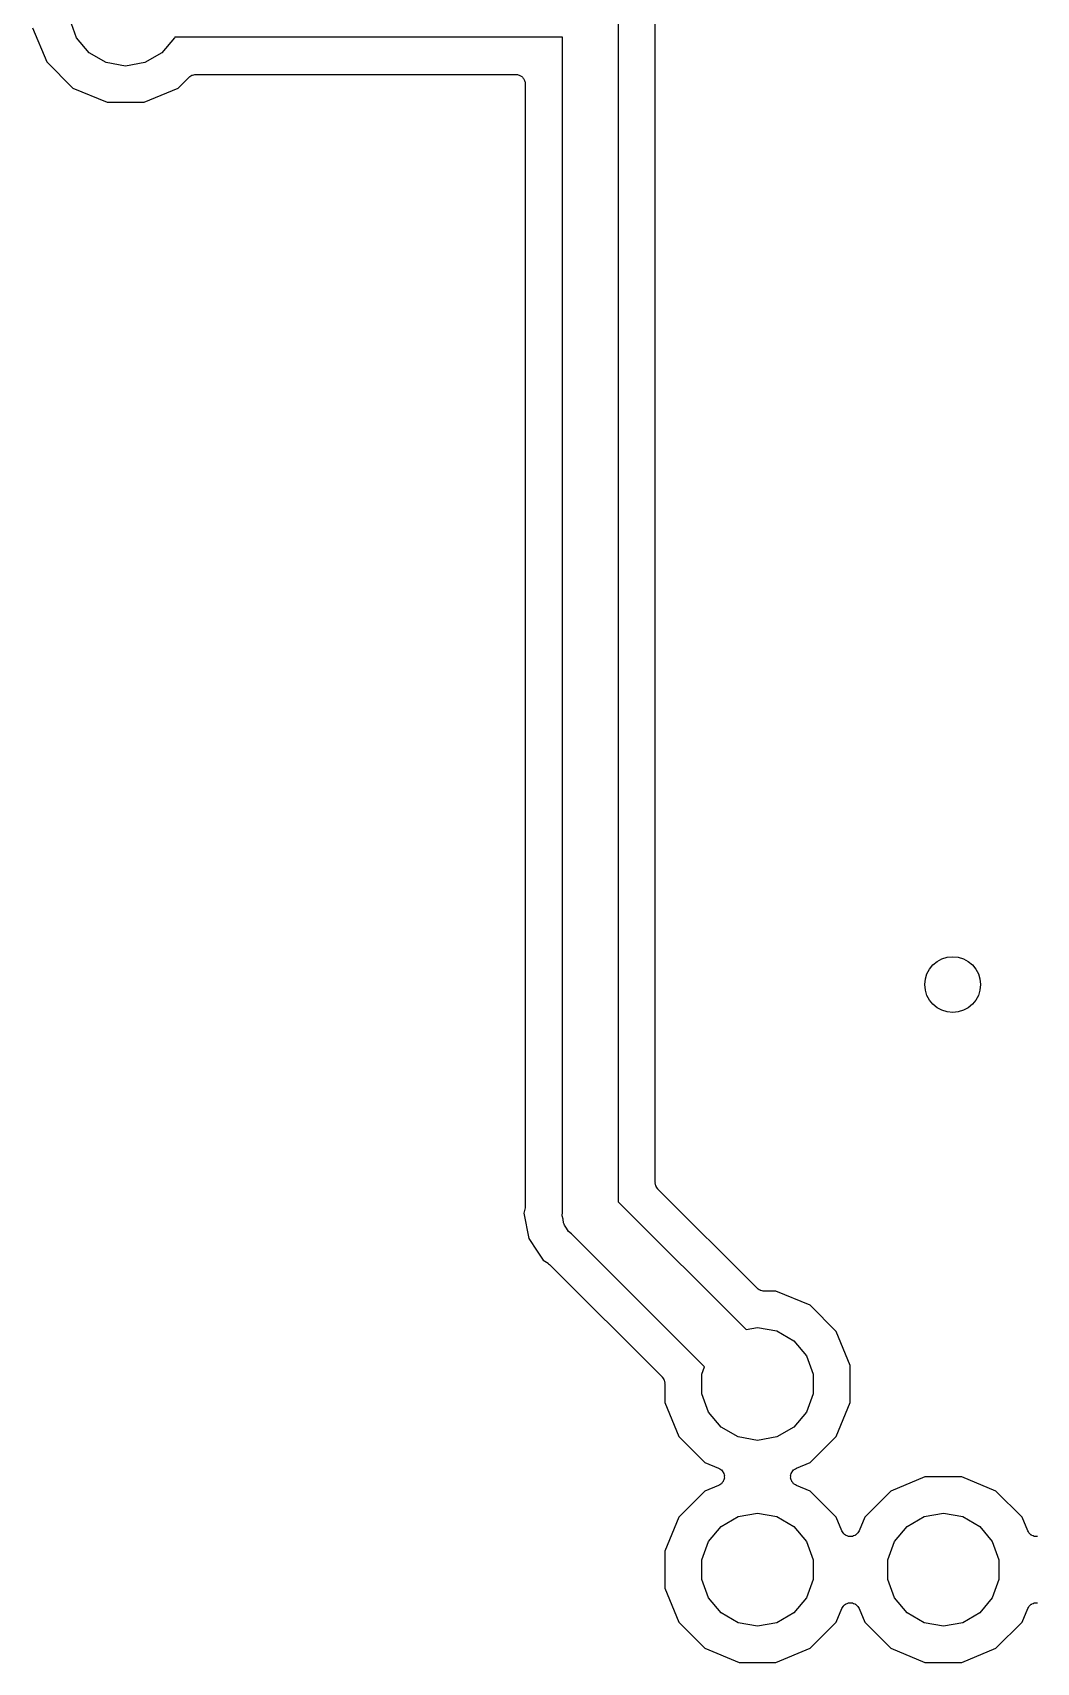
# Model space of a CAD drawing. Extents: x 121 to 245, y -148 to -51.
# Drawn here: x 175.51 to 189.23, y -123.7 to -101.41 of the extents above; entities that cross this region are included whole.
import ezdxf

# ---------------------------------------------------------------- set-up
doc = ezdxf.new("R2010")
doc.units = 0
doc.header["$MEASUREMENT"] = 0
doc.layers.add('BLACK', color=7, linetype='CONTINUOUS')

msp = doc.modelspace()

# ---------------------------------------------------------------- linework, layer by layer
at = {"layer": 'BLACK', "linetype": 'CONTINUOUS'}
for p, q in [((183.515, -96.774), (183.515, -117.396)), ((184.023, -117.133), (184.023, -97.409)), ((175.514, -101.345), (175.707, -101.811)), ((176.114, -101.479), (176.022, -101.226)), ((176.287, -101.685), (176.114, -101.479)), ((177.454, -101.479), (177.281, -101.685)), ((177.456, -101.473), (177.454, -101.479)), ((182.753, -101.473), (177.456, -101.473)), ((182.753, -117.537), (182.753, -101.473)), ((175.707, -101.811), (176.065, -102.169)), ((176.519, -101.819), (176.287, -101.685)), ((176.784, -101.866), (176.519, -101.819)), ((177.049, -101.819), (176.784, -101.866)), ((177.281, -101.685), (177.049, -101.819)), ((177.503, -102.169), (177.654, -102.018)), ((177.654, -102.018), (177.658, -102.015)), ((177.658, -102.015), (177.662, -102.011)), ((177.662, -102.011), (177.676, -102.002)), ((177.676, -102.002), (177.69, -101.993)), ((177.69, -101.993), (177.695, -101.991)), ((177.695, -101.991), (177.7, -101.989)), ((177.7, -101.989), (177.717, -101.986)), ((177.717, -101.986), (177.733, -101.981)), ((177.733, -101.981), (177.738, -101.982)), ((177.738, -101.982), (177.744, -101.981)), ((177.744, -101.981), (182.118, -101.981)), ((182.118, -101.981), (182.129, -101.983)), ((182.129, -101.983), (182.14, -101.983)), ((182.14, -101.983), (182.15, -101.987)), ((182.15, -101.987), (182.161, -101.989)), ((182.161, -101.989), (182.171, -101.994)), ((182.171, -101.994), (182.182, -101.998)), ((182.182, -101.998), (182.19, -102.005)), ((182.19, -102.005), (182.2, -102.011)), ((182.2, -102.011), (182.207, -102.019)), ((182.207, -102.019), (182.215, -102.026)), ((182.215, -102.026), (182.221, -102.036)), ((182.221, -102.036), (182.228, -102.044)), ((182.228, -102.044), (182.232, -102.055)), ((182.232, -102.055), (182.237, -102.065)), ((182.237, -102.065), (182.239, -102.076)), ((176.065, -102.169), (176.531, -102.362)), ((177.037, -102.362), (177.503, -102.169)), ((182.239, -102.076), (182.243, -102.086)), ((182.243, -102.086), (182.243, -102.097)), ((182.243, -102.097), (182.245, -102.108)), ((182.245, -102.108), (182.245, -117.454)), ((176.531, -102.362), (177.037, -102.362)), ((184.024, -117.139), (184.023, -117.133)), ((184.023, -117.144), (184.024, -117.139)), ((184.028, -117.16), (184.023, -117.144)), ((184.031, -117.177), (184.028, -117.16)), ((184.033, -117.181), (184.031, -117.177)), ((184.035, -117.187), (184.033, -117.181)), ((184.044, -117.2), (184.035, -117.187)), ((184.053, -117.215), (184.044, -117.2)), ((184.057, -117.218), (184.053, -117.215)), ((184.06, -117.223), (184.057, -117.218)), ((185.42, -118.583), (184.06, -117.223)), ((183.515, -117.396), (185.263, -119.144)), ((182.243, -117.479), (182.228, -117.554)), ((182.228, -117.554), (182.297, -117.901)), ((182.245, -117.454), (182.243, -117.466)), ((182.243, -117.466), (182.243, -117.479)), ((182.749, -117.588), (182.753, -117.537)), ((182.762, -117.637), (182.749, -117.588)), ((182.77, -117.686), (182.762, -117.637)), ((182.779, -117.701), (182.77, -117.686)), ((182.783, -117.718), (182.779, -117.701)), ((182.812, -117.759), (182.783, -117.718)), ((182.838, -117.803), (182.812, -117.759)), ((182.876, -117.835), (182.838, -117.803)), ((184.696, -119.655), (182.876, -117.835)), ((182.297, -117.901), (182.411, -118.073)), ((182.411, -118.073), (182.493, -118.195)), ((182.493, -118.195), (182.557, -118.238)), ((182.557, -118.238), (182.566, -118.246)), ((182.566, -118.246), (182.576, -118.253)), ((182.576, -118.253), (184.115, -119.792)), ((185.425, -118.586), (185.42, -118.583)), ((185.428, -118.59), (185.425, -118.586)), ((185.443, -118.599), (185.428, -118.59)), ((185.456, -118.608), (185.443, -118.599)), ((185.462, -118.61), (185.456, -118.608)), ((185.466, -118.612), (185.462, -118.61)), ((185.483, -118.615), (185.466, -118.612)), ((185.499, -118.62), (185.483, -118.615)), ((185.504, -118.619), (185.499, -118.62)), ((185.51, -118.62), (185.504, -118.619)), ((185.672, -118.62), (185.51, -118.62)), ((186.138, -118.813), (185.672, -118.62)), ((186.495, -119.17), (186.138, -118.813)), ((185.263, -119.144), (185.42, -119.116)), ((185.42, -119.116), (185.684, -119.163)), ((185.684, -119.163), (185.916, -119.297)), ((186.688, -119.636), (186.495, -119.17)), ((185.916, -119.297), (186.088, -119.502)), ((184.66, -119.754), (184.696, -119.655)), ((186.088, -119.502), (186.18, -119.754)), ((186.688, -120.14), (186.688, -119.636)), ((184.115, -119.792), (184.118, -119.797)), ((184.118, -119.797), (184.122, -119.8)), ((184.122, -119.8), (184.131, -119.815)), ((184.131, -119.815), (184.14, -119.828)), ((184.14, -119.828), (184.142, -119.834)), ((184.142, -119.834), (184.144, -119.838)), ((184.144, -119.838), (184.147, -119.855)), ((184.147, -119.855), (184.152, -119.871)), ((184.152, -119.871), (184.151, -119.876)), ((184.151, -119.876), (184.152, -119.882)), ((184.152, -119.882), (184.152, -120.14)), ((184.66, -120.022), (184.66, -119.754)), ((186.18, -119.754), (186.18, -120.022)), ((184.752, -120.274), (184.66, -120.022)), ((186.18, -120.022), (186.088, -120.274)), ((184.152, -120.14), (184.345, -120.606)), ((184.924, -120.479), (184.752, -120.274)), ((186.088, -120.274), (185.916, -120.479)), ((186.495, -120.606), (186.688, -120.14)), ((185.156, -120.613), (184.924, -120.479)), ((185.916, -120.479), (185.684, -120.613)), ((184.345, -120.606), (184.702, -120.963)), ((185.42, -120.66), (185.156, -120.613)), ((185.684, -120.613), (185.42, -120.66)), ((186.138, -120.963), (186.495, -120.606)), ((184.702, -120.963), (184.889, -121.041)), ((185.951, -121.041), (186.138, -120.963)), ((184.889, -121.041), (184.903, -121.05)), ((184.903, -121.05), (184.918, -121.057)), ((184.918, -121.057), (184.922, -121.061)), ((184.922, -121.061), (184.927, -121.064)), ((184.927, -121.064), (184.937, -121.078)), ((184.937, -121.238), (184.927, -121.252)), ((184.937, -121.078), (184.948, -121.09)), ((184.948, -121.226), (184.937, -121.238)), ((184.948, -121.09), (184.95, -121.095)), ((184.95, -121.221), (184.948, -121.226)), ((184.95, -121.095), (184.953, -121.099)), ((184.953, -121.217), (184.95, -121.221)), ((184.953, -121.099), (184.958, -121.115)), ((184.958, -121.201), (184.953, -121.217)), ((184.958, -121.115), (184.965, -121.131)), ((184.965, -121.185), (184.958, -121.201)), ((184.965, -121.131), (184.965, -121.136)), ((184.965, -121.136), (184.967, -121.141)), ((184.967, -121.175), (184.965, -121.18)), ((184.965, -121.18), (184.965, -121.185)), ((184.967, -121.141), (184.966, -121.158)), ((184.966, -121.158), (184.967, -121.175)), ((185.873, -121.141), (185.875, -121.136)), ((185.874, -121.158), (185.873, -121.141)), ((185.873, -121.175), (185.874, -121.158)), ((185.875, -121.18), (185.873, -121.175)), ((185.875, -121.131), (185.882, -121.115)), ((185.875, -121.136), (185.875, -121.131)), ((185.875, -121.185), (185.875, -121.18)), ((185.882, -121.201), (185.875, -121.185)), ((185.882, -121.115), (185.887, -121.099)), ((185.887, -121.217), (185.882, -121.201)), ((185.887, -121.099), (185.89, -121.095)), ((185.89, -121.221), (185.887, -121.217)), ((185.89, -121.095), (185.892, -121.09)), ((185.892, -121.226), (185.89, -121.221)), ((185.892, -121.09), (185.903, -121.078)), ((185.903, -121.238), (185.892, -121.226)), ((185.903, -121.078), (185.913, -121.064)), ((185.913, -121.252), (185.903, -121.238)), ((185.913, -121.064), (185.918, -121.061)), ((185.918, -121.061), (185.922, -121.057)), ((185.922, -121.057), (185.937, -121.05)), ((185.937, -121.05), (185.951, -121.041)), ((187.708, -121.16), (187.242, -121.353)), ((188.212, -121.16), (187.708, -121.16)), ((188.678, -121.353), (188.212, -121.16)), ((184.702, -121.353), (184.345, -121.71)), ((184.889, -121.275), (184.702, -121.353)), ((184.903, -121.266), (184.889, -121.275)), ((184.918, -121.259), (184.903, -121.266)), ((184.922, -121.255), (184.918, -121.259)), ((184.927, -121.252), (184.922, -121.255)), ((185.918, -121.255), (185.913, -121.252)), ((185.922, -121.259), (185.918, -121.255)), ((185.937, -121.266), (185.922, -121.259)), ((185.951, -121.275), (185.937, -121.266)), ((186.138, -121.353), (185.951, -121.275)), ((186.495, -121.71), (186.138, -121.353)), ((187.242, -121.353), (186.885, -121.71)), ((189.035, -121.71), (188.678, -121.353)), ((185.156, -121.703), (185.42, -121.656)), ((185.42, -121.656), (185.684, -121.703)), ((187.696, -121.703), (187.96, -121.656)), ((187.96, -121.656), (188.224, -121.703)), ((184.345, -121.71), (184.152, -122.176)), ((184.752, -122.042), (184.924, -121.837)), ((184.924, -121.837), (185.156, -121.703)), ((185.684, -121.703), (185.916, -121.837)), ((185.916, -121.837), (186.088, -122.042)), ((186.573, -121.897), (186.495, -121.71)), ((186.582, -121.911), (186.573, -121.897)), ((186.807, -121.897), (186.798, -121.911)), ((186.885, -121.71), (186.807, -121.897)), ((187.292, -122.042), (187.464, -121.837)), ((187.464, -121.837), (187.696, -121.703)), ((188.224, -121.703), (188.456, -121.837)), ((188.456, -121.837), (188.628, -122.042)), ((189.113, -121.897), (189.035, -121.71)), ((189.122, -121.911), (189.113, -121.897)), ((184.66, -122.294), (184.752, -122.042)), ((186.088, -122.042), (186.18, -122.294)), ((186.589, -121.926), (186.582, -121.911)), ((186.593, -121.93), (186.589, -121.926)), ((186.596, -121.935), (186.593, -121.93)), ((186.61, -121.945), (186.596, -121.935)), ((186.622, -121.956), (186.61, -121.945)), ((186.627, -121.958), (186.622, -121.956)), ((186.631, -121.961), (186.627, -121.958)), ((186.647, -121.966), (186.631, -121.961)), ((186.663, -121.973), (186.647, -121.966)), ((186.668, -121.973), (186.663, -121.973)), ((186.673, -121.975), (186.668, -121.973)), ((186.69, -121.974), (186.673, -121.975)), ((186.707, -121.975), (186.69, -121.974)), ((186.712, -121.973), (186.707, -121.975)), ((186.717, -121.973), (186.712, -121.973)), ((186.733, -121.966), (186.717, -121.973)), ((186.749, -121.961), (186.733, -121.966)), ((186.753, -121.958), (186.749, -121.961)), ((186.758, -121.956), (186.753, -121.958)), ((186.77, -121.945), (186.758, -121.956)), ((186.784, -121.935), (186.77, -121.945)), ((186.787, -121.93), (186.784, -121.935)), ((186.791, -121.926), (186.787, -121.93)), ((186.798, -121.911), (186.791, -121.926)), ((187.2, -122.294), (187.292, -122.042)), ((188.628, -122.042), (188.72, -122.294)), ((189.129, -121.926), (189.122, -121.911)), ((189.133, -121.93), (189.129, -121.926)), ((189.136, -121.935), (189.133, -121.93)), ((189.15, -121.945), (189.136, -121.935)), ((189.162, -121.956), (189.15, -121.945)), ((189.167, -121.958), (189.162, -121.956)), ((189.171, -121.961), (189.167, -121.958)), ((189.187, -121.966), (189.171, -121.961)), ((189.203, -121.973), (189.187, -121.966)), ((189.208, -121.973), (189.203, -121.973)), ((189.213, -121.975), (189.208, -121.973)), ((189.23, -121.974), (189.213, -121.975)), ((189.247, -121.975), (189.23, -121.974)), ((184.152, -122.176), (184.152, -122.68)), ((184.66, -122.562), (184.66, -122.294)), ((186.18, -122.294), (186.18, -122.562)), ((187.2, -122.562), (187.2, -122.294)), ((188.72, -122.294), (188.72, -122.562)), ((184.752, -122.814), (184.66, -122.562)), ((186.18, -122.562), (186.088, -122.814)), ((187.292, -122.814), (187.2, -122.562)), ((188.72, -122.562), (188.628, -122.814)), ((184.152, -122.68), (184.345, -123.146)), ((184.924, -123.019), (184.752, -122.814)), ((185.156, -123.153), (184.924, -123.019)), ((185.916, -123.019), (185.684, -123.153)), ((186.088, -122.814), (185.916, -123.019)), ((186.495, -123.146), (186.573, -122.959)), ((186.573, -122.959), (186.582, -122.945)), ((186.582, -122.945), (186.589, -122.93)), ((186.589, -122.93), (186.593, -122.926)), ((186.593, -122.926), (186.596, -122.921)), ((186.596, -122.921), (186.61, -122.911)), ((186.61, -122.911), (186.622, -122.9)), ((186.622, -122.9), (186.627, -122.898)), ((186.627, -122.898), (186.631, -122.895)), ((186.631, -122.895), (186.647, -122.89)), ((186.647, -122.89), (186.663, -122.883)), ((186.663, -122.883), (186.668, -122.883)), ((186.668, -122.883), (186.673, -122.881)), ((186.673, -122.881), (186.69, -122.882)), ((186.69, -122.882), (186.707, -122.881)), ((186.707, -122.881), (186.712, -122.883)), ((186.712, -122.883), (186.717, -122.883)), ((186.717, -122.883), (186.733, -122.89)), ((186.733, -122.89), (186.749, -122.895)), ((186.749, -122.895), (186.753, -122.898)), ((186.753, -122.898), (186.758, -122.9)), ((186.758, -122.9), (186.77, -122.911)), ((186.77, -122.911), (186.784, -122.921)), ((186.784, -122.921), (186.787, -122.926)), ((186.787, -122.926), (186.791, -122.93)), ((186.791, -122.93), (186.798, -122.945)), ((186.798, -122.945), (186.807, -122.959)), ((186.807, -122.959), (186.885, -123.146)), ((187.464, -123.019), (187.292, -122.814)), ((187.696, -123.153), (187.464, -123.019)), ((188.456, -123.019), (188.224, -123.153)), ((188.628, -122.814), (188.456, -123.019)), ((189.035, -123.146), (189.113, -122.959)), ((189.113, -122.959), (189.122, -122.945)), ((189.122, -122.945), (189.129, -122.93)), ((189.129, -122.93), (189.133, -122.926)), ((189.133, -122.926), (189.136, -122.921)), ((189.136, -122.921), (189.15, -122.911)), ((189.15, -122.911), (189.162, -122.9)), ((189.162, -122.9), (189.167, -122.898)), ((189.167, -122.898), (189.171, -122.895)), ((189.171, -122.895), (189.187, -122.89)), ((189.187, -122.89), (189.203, -122.883)), ((189.203, -122.883), (189.208, -122.883)), ((189.208, -122.883), (189.213, -122.881)), ((189.213, -122.881), (189.23, -122.882)), ((189.23, -122.882), (189.247, -122.881)), ((184.345, -123.146), (184.702, -123.503)), ((185.42, -123.2), (185.156, -123.153)), ((185.684, -123.153), (185.42, -123.2)), ((186.138, -123.503), (186.495, -123.146)), ((186.885, -123.146), (187.242, -123.503)), ((187.96, -123.2), (187.696, -123.153)), ((188.224, -123.153), (187.96, -123.2)), ((188.678, -123.503), (189.035, -123.146)), ((184.702, -123.503), (185.168, -123.696)), ((185.672, -123.696), (186.138, -123.503)), ((187.242, -123.503), (187.708, -123.696)), ((188.212, -123.696), (188.678, -123.503)), ((185.168, -123.696), (185.672, -123.696)), ((187.708, -123.696), (188.212, -123.696))]:
    msp.add_line(p, q, dxfattribs=at)
at = {"layer": 'BLACK'}
msp.add_circle((188.087, -114.427), 0.381, dxfattribs=at)

doc.saveas('drawing.dxf')
